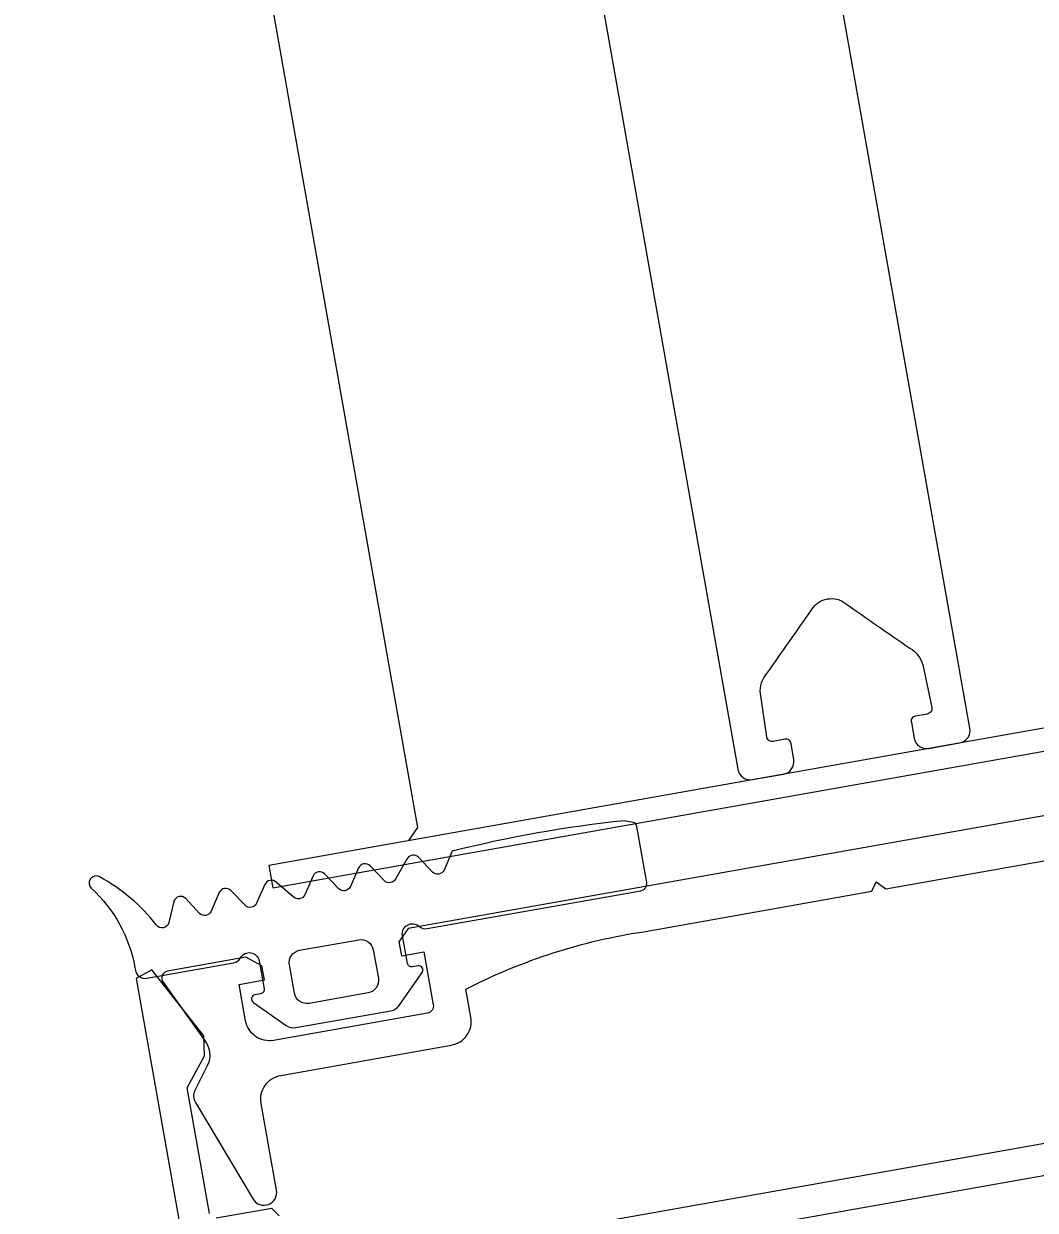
# Model space of a CAD drawing. Header units: millimetres. Extents: x -39 to 9534995, y -146829 to 289341.
# Drawn here: x 555296.4 to 555339.8, y -25134.4 to -25083.5 of the extents above; entities that cross this region are included whole.
import ezdxf
from ezdxf import colors
from ezdxf.entities.mleader import LeaderData, LeaderLine
from ezdxf.enums import TextEntityAlignment as Align
from ezdxf.math import Vec2, Vec3

# ---------------------------------------------------------------- set-up
doc = ezdxf.new("R2018")
doc.units = ezdxf.units.MM
for name, color, linetype, lineweight in [('АР_Маркер экспликации', 239, 'Continuous', 13), ('АР_Номер помещения', 250, 'Continuous', 9), ('АР_Отметки', 7, 'Continuous', 5), ('АР_Перегородки витражные', 152, 'Continuous', 13), ('АР_Размеры дверей', 15, 'Continuous', 0), ('АР_Сущ Несущая стена', 250, 'Continuous', 50)]:
    doc.layers.add(name, color=color, linetype=linetype, lineweight=lineweight)
doc.layers.add('АР_Названия помещений', color=124, linetype='Continuous', lineweight=5, plot=False)
doc.layers.add('АР_Помещения_площадь', color=19, linetype='Continuous', lineweight=9, plot=False)
doc.layers.get('АР_Размеры дверей').off()
doc.styles.add('ISOCPEUR', font='', dxfattribs={"height": 250})
doc.styles.get("Standard").update_dxf_attribs({"font": 'GOST.TTF'})
doc.styles.get('ISOCPEUR').set_extended_font_data('ISOCPEUR', italic=True)

# ---------------------------------------------------------------- blocks, each defined once
blk = doc.blocks.new('_DotSmall')
at = {"color": 0, "linetype": 'ByBlock', "const_width": 0.5}
blk.add_lwpolyline([(-0.0625, 0, 1), (0.0625, 0, 1)], format="xyb", close=True, dxfattribs=at)
blk = doc.blocks.new('*U86')
at = {"color": 7, "style": 'ISOCPEUR', "width": 0.7, "flags": 1}
blk.add_attdef('КАТЕГОРИЯ', (-499.166, -2092.186), '', height=250, dxfattribs=at)
at = {"layer": 'АР_Номер помещения', "color": 7, "style": 'ISOCPEUR', "width": 0.7}
blk.add_attdef('НОМЕР_ПОМЕЩЕНИЯ', text='', height=300, dxfattribs=at).set_placement((-13874.5, 6637.552), align=Align.MIDDLE_CENTER)
at = {"layer": 'АР_Помещения_площадь', "color": 7, "lineweight": 30, "width": 0.7, "flags": 104}
blk.add_attdef('ИМЯ_ПОМЕЩЕНИЯ', text='', height=100, dxfattribs=at).set_placement((157.628, 1217.141), align=Align.MIDDLE_CENTER)
at = {"layer": 'АР_Помещения_площадь', "color": 7, "style": 'ISOCPEUR', "width": 0.7}
blk.add_attdef('ПЛОЩАДЬ_ПОМЕЩЕНИЯ', text='', height=200, dxfattribs=at).set_placement((-12654.582, 407.672), align=Align.MIDDLE_RIGHT)
blk = doc.blocks.new('*U84')
at = {"color": 7, "style": 'ISOCPEUR', "width": 0.7, "flags": 1}
blk.add_attdef('КАТЕГОРИЯ', (-499.166, -2092.186), '', height=250, dxfattribs=at)
at = {"layer": 'АР_Номер помещения', "color": 7, "style": 'ISOCPEUR', "width": 0.7}
blk.add_attdef('НОМЕР_ПОМЕЩЕНИЯ', text='', height=300, dxfattribs=at).set_placement((-17424.901, 1870.773), align=Align.MIDDLE_CENTER)
at = {"layer": 'АР_Помещения_площадь', "color": 7, "lineweight": 30, "width": 0.7, "flags": 104}
blk.add_attdef('ИМЯ_ПОМЕЩЕНИЯ', text='', height=100, dxfattribs=at).set_placement((157.628, 1217.141), align=Align.MIDDLE_CENTER)
at = {"layer": 'АР_Помещения_площадь', "color": 7, "style": 'ISOCPEUR', "width": 0.7}
blk.add_attdef('ПЛОЩАДЬ_ПОМЕЩЕНИЯ', text='', height=200, dxfattribs=at).set_placement((-12452.811, 399.356), align=Align.MIDDLE_RIGHT)
blk = doc.blocks.new('стойка витр.')
at = {"lineweight": 0, "ltscale": 100, "transparency": 33554687}
for points in [[(-69.844, -5.634), (-69.215, -5.917), (-30.908, 8.61), (-30.625, 9.238), (-31.187, 10.72)], [(-86.692, -3.156), (-86.436, -2.798), (-87.301, -0.518)], [(-87.159, -0.203), (-82.029, 1.742), (-80.543, 1.262), (-79.702, 1.451), (-77.343, 4.171), (-77.831, 4.768), (-90.485, -0.03)], [(-91.448, -1.96), (-69.797, -59.055), (-67.796, -59.861), (-55.142, -55.062), (-55.174, -54.292), (-58.743, -53.82), (-59.498, -54.237), (-60.249, -55.695), (-65.379, -57.64), (-65.736, -57.385), (-66.601, -55.105), (-67.029, -55.006), (-67.713, -55.266), (-67.855, -55.58), (-66.99, -57.86), (-67.203, -58.332), (-68.229, -58.721), (-68.586, -58.465), (-90.151, -1.599)]]:
    blk.add_lwpolyline(points, dxfattribs=at)
at = {"color": 7, "lineweight": 0, "ltscale": 100, "transparency": 33554687}
blk.add_lwpolyline([(-74.064, 3.308, 0.57795), (-74.288, 3.786), (-75.216, 3.826, -0.615334), (-75.42, 4.33, 0.101403), (-73.835, 7.117, 0.887085), (-74.384, 7.372, -0.164997), (-77.375, 4.906), (-77.489, 4.862, 0.414304), (-77.737, 4.312), (-76.397, 0.778, 0.228696), (-76.128, 0.523, -0.319049), (-75.831, 0.128, -0.319002), (-76.106, -0.283), (-77.246, -0.715, -0.4144), (-77.482, -0.609), (-77.568, -0.381, 0.668339), (-77.906, -0.371), (-78.614, -1.943, 0.198883), (-78.627, -2.363), (-77.157, -6.239, 0.198883), (-76.869, -6.544), (-75.297, -7.252, 0.668339), (-75.051, -7.021), (-75.137, -6.793, -0.4144), (-75.031, -6.557), (-73.891, -6.124, -0.710202), (-73.373, -6.742, 0.228696), (-73.405, -7.111), (-70.102, -15.822, 0.414362), (-69.709, -15.999), (-67.429, -15.135, 0.151171), (-67.287, -15.024), (-67.284, -14.57, 0.035408), (-69.945, -7.554), (-70.801, -7.358, -0.527868), (-70.98, -6.887), (-70.469, -6.172, 0.527868), (-70.647, -5.701), (-71.547, -5.39, -0.527868), (-71.726, -4.92), (-71.215, -4.204, 0.527868), (-71.393, -3.734), (-72.25, -3.537, -0.527868), (-72.429, -3.067), (-71.918, -2.351, 0.527868), (-72.096, -1.88), (-72.953, -1.684, -0.527868), (-73.131, -1.213), (-72.664, -0.384, 0.527868), (-72.842, 0.087), (-73.699, 0.283, -0.527868), (-73.877, 0.754), (-73.366, 1.469, 0.527868), (-73.545, 1.94), (-74.402, 2.137, -0.527868), (-74.58, 2.607)], format="xyb", close=True, dxfattribs=at)
at = {"lineweight": 0, "ltscale": 100, "transparency": 33554687}
for points in [[(-59.286, -43.935), (-73.554, -6.309), (-74.183, -6.026), (-74.753, -6.242), (-74.407, -7.154), (-76.573, -7.976, -0.414362), (-76.966, -7.799), (-79.344, -1.529, -0.414326), (-78.742, -0.192), (-77.26, 0.37), (-76.871, -0.656), (-76.301, -0.44), (-76.061, 0.303), (-77.272, 3.495, 0.551224), (-77.777, 3.598), (-79.923, 1.349, -0.267349), (-80.916, 1.059), (-82.088, 1.398, 0.249629), (-82.587, 1.27), (-86.2, -1.926, 0.827043), (-85.635, -2.844), (-82.101, -1.504, -0.414326), (-80.765, -2.106), (-78.128, -9.06, 0.414326), (-76.791, -9.661), (-75.651, -9.229, -0.082799), (-71.785, -16.333), (-68.283, -25.567), (-67.854, -25.666), (-68.067, -26.137), (-64.608, -35.258, -0.082799)], [(-33.22, -7.186), (-64.212, -18.938, 0.414326), (-64.53, -19.646), (-64.055, -20.9, 0.410627), (-63.354, -21.221), (-62.72, -20.981, 0.492552), (-62.572, -20.683), (-62.752, -20.21, -0.441111), (-62.61, -19.896), (-60.838, -19.288, -0.208057), (-59.945, -19.404, -0.000016), (-56.88, -20.786, -0.439819), (-56.36, -22.156, -0.000016), (-57.738, -25.223, -0.208057), (-58.33, -25.902), (-60.059, -26.622, -0.441111), (-60.374, -26.48), (-60.553, -26.007, 0.492552), (-60.861, -25.883), (-61.495, -26.123, 0.410627), (-61.807, -26.828), (-61.331, -28.082, 0.414326), (-60.624, -28.4), (-29.632, -16.648, 0.523933)]]:
    blk.add_lwpolyline(points, format="xyb", dxfattribs=at)
at = {"color": 7, "lineweight": 0, "ltscale": 100, "transparency": 33554687}
blk.add_lwpolyline([(-72.005, 0.066), (-72.917, -0.279)], dxfattribs=at)
blk.add_lwpolyline([(-72.917, -0.279), (-54.811, -48.026), (-53.899, -47.68), (-72.005, 0.066)], close=True)
at = {"color": 7}
blk.add_lwpolyline([(-75.335, -1.906), (-74.422, -4.313, -0.414214), (-74.736, -5.011), (-75.89, -5.449, -0.414214), (-76.588, -5.134), (-77.501, -2.727, -0.414214), (-77.186, -2.029), (-76.033, -1.591, -0.414214)], format="xyb", close=True, dxfattribs=at)
blk = doc.blocks.new('A$Cf7573d2c')
at = {"layer": 'АР_Перегородки витражные', "rotation": 80.28340479355269}
blk.add_blockref('стойка витр.', (29.179, -60.013), dxfattribs=at)
blk = doc.blocks.new('A$Ceb335dd1')
at = {"color": 241, "ltscale": 100, "true_color": 0xf7abae}
blk.add_blockref('A$Cf7573d2c', (-1134.886, -175.827), dxfattribs=at)
blk = doc.blocks.new('A$Cec9b444d')
at = {"ltscale": 100, "rotation": 359}
blk.add_blockref('A$Ceb335dd1', (-1268.561, -6413.676), dxfattribs=at)

msp = doc.modelspace()

# ---------------------------------------------------------------- linework, layer by layer
at = {"layer": 'АР_Сущ Несущая стена', "lineweight": 9, "ltscale": 100}
msp.add_arc((554818.362, -15525.741), 9778.655, 272.592548, 356.6353914, dxfattribs=at)

# ---------------------------------------------------------------- block references
at = {"layer": 'АР_Маркер экспликации', "lineweight": 9}
ref = msp.add_blockref('*U86', (551824.761, -24137.926), dxfattribs=at)
lines = msp.add_mtext('\\W0.8000;Кабинет материальной технологии тип 2', dxfattribs={"layer": 'АР_Названия помещений', "insert": (537990.507, -19330.185), "char_height": 4891.95552, "width": 926.93997, "attachment_point": 1})
ref.add_attrib('ИМЯ_ПОМЕЩЕНИЯ', '', (537990.507, -19330.185), dxfattribs={"flags": 104}).embed_mtext(lines)
ref = msp.add_blockref('*U84', (563780.258, -24562.498), dxfattribs=at)
lines = msp.add_mtext('\\W0.8000;Артистическая', dxfattribs={"layer": 'АР_Названия помещений', "insert": (548862.015, -23993.165), "char_height": 1576.78221, "width": 926.93997, "attachment_point": 1})
ref.add_attrib('ИМЯ_ПОМЕЩЕНИЯ', '', (548862.015, -23993.165), dxfattribs={"flags": 104}).embed_mtext(lines)
at = {"layer": 'АР_Размеры дверей', "lineweight": 9, "ltscale": 100}
msp.add_blockref('A$Cec9b444d', (557698.621, -18418.672), dxfattribs=at)

# ---------------------------------------------------------------- leaders
at = {"layer": 'АР_Отметки', "lineweight": 9}
ml = msp.add_multileader_mtext('Standard', dxfattribs=at)
ml.set_content('+2,410', color=256, style='ISOCPEUR')
ml.set_leader_properties(color=256, linetype='Continuous', lineweight=-1)
ml.set_arrow_properties(name='DOTSMALL')
ml.build(insert=Vec2(0, 0))
ml.multileader.update_dxf_attribs({"has_text_frame": 1, "text_left_attachment_type": 4, "text_right_attachment_type": 4, "dogleg_length": 100, "arrow_head_size": 180})
ctx = ml.context
ctx.base_point, ctx.char_height, ctx.arrow_head_size, ctx.landing_gap_size, ctx.plane_origin = Vec3(555750.839, -49314.631), 250, 180, 50, Vec3(553589.627, -49905.877)
ctx.left_attachment, ctx.right_attachment = 4, 4
notes = []
notes.append((ctx, [(0, (0, 0, 0), (0, 0), (1, 0), 1, [])]))
ctx.mtext.insert, ctx.mtext.width, ctx.mtext.line_spacing_style, ctx.mtext.flow_direction = Vec3(555800.839, -48981.298), 852.69703, 2, 5
ml = msp.add_multileader_mtext('Standard', dxfattribs=at)
ml.set_content('+2,410', color=256, style='ISOCPEUR')
ml.set_leader_properties(color=256, linetype='Continuous', lineweight=-1)
ml.set_arrow_properties(name='DOTSMALL')
ml.build(insert=Vec2(0, 0))
ml.multileader.update_dxf_attribs({"has_text_frame": 1, "text_left_attachment_type": 4, "text_right_attachment_type": 4, "dogleg_length": 100, "arrow_head_size": 180})
ctx = ml.context
ctx.base_point, ctx.char_height, ctx.arrow_head_size, ctx.landing_gap_size, ctx.plane_origin = Vec3(555750.839, -49314.631), 250, 180, 50, Vec3(553589.627, -49905.877)
ctx.left_attachment, ctx.right_attachment = 4, 4
notes.append((ctx, [(0, (0, 0, 0), (0, 0), (1, 0), 1, [])]))
ctx.mtext.insert, ctx.mtext.width, ctx.mtext.line_spacing_style, ctx.mtext.flow_direction = Vec3(555800.839, -48981.298), 852.69703, 2, 5
for ctx, leaders in notes:
    for number, flags, end, landing, length, lines in leaders:
        leader = LeaderData()
        leader.index, (leader.has_last_leader_line, leader.has_dogleg_vector, leader.attachment_direction) = number, flags
        leader.last_leader_point, leader.dogleg_vector, leader.dogleg_length = Vec3(end), Vec3(landing), length
        for number, points, colour, breaks in lines:
            line = LeaderLine()
            line.index, line.vertices, line.color, line.breaks = number, Vec3.list(points), colors.encode_raw_color(colour), breaks
            leader.lines.append(line)
        ctx.leaders.append(leader)

doc.saveas('drawing.dxf')
